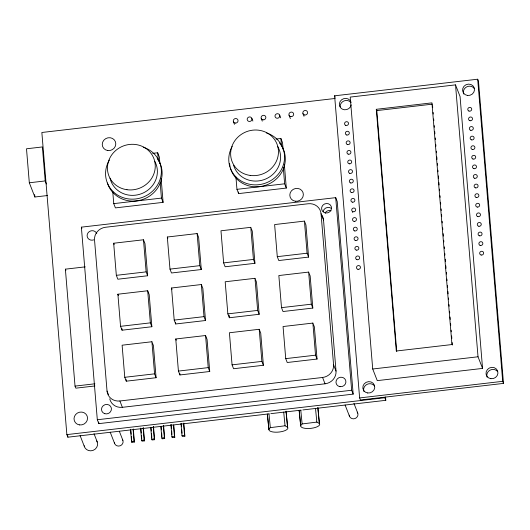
<?xml version="1.0" encoding="UTF-8"?>
<svg xmlns="http://www.w3.org/2000/svg" width="530" height="530" viewBox="0 0 530 530"><rect width="100%" height="100%" fill="white"/><g stroke="black" fill="none" stroke-linecap="round" stroke-linejoin="round"><path stroke-width="0.79" d="M268.809 429.287L270.327 427.637L285.047 425.789L287.651 427.273A9.533 3.26 -5.6 0 1 279.515 431.99A9.533 3.26 -5.6 0 1 268.929 429.625L267.319 413.99M300.603 425.597L302.12 423.947L316.841 422.099L319.444 423.589A9.533 3.26 -5.6 0 1 311.309 428.306A9.533 3.26 -5.6 0 1 300.722 425.941L299.112 410.306M334.615 95.811L477.682 79.209L478.491 81.282L503.5 383.402L360.433 399.998L359.625 397.924L334.615 95.811L335.152 97.189M335.139 98.467L41.857 132.487L66.866 434.607L67.873 437.197L269.147 413.844M455.522 84.873L350.211 97.089L372.716 368.999L377.254 380.633L482.565 368.416L460.06 96.506L455.522 84.873L478.027 356.783L482.565 368.416M376.293 109.312L431.937 102.86L451.944 344.553L396.301 351.012L376.293 109.312L376.803 110.604L396.738 351.476M376.803 110.604L432.44 104.152M152.753 153.349L157.688 152.779L159.351 157.046L159.894 163.637M275.951 139.059L280.887 138.489L282.55 142.755L283.093 149.347M45.209 180.935L42.393 146.949L26.5 148.791L29.316 182.777L45.209 180.935L46.402 183.99M29.316 182.777L34.861 197.001L47.574 195.524M113.751 203.626L161.438 198.094L163.101 202.361L115.414 207.893L113.751 203.626L112.724 191.27M236.95 189.336L284.636 183.804L286.299 188.07L238.613 193.602L236.95 189.336L235.923 176.98M81.368 227.158L335.715 197.65L337.226 201.532L353.172 394.128L98.825 423.636L97.315 419.753L81.368 227.158L81.872 228.45M113.672 243.237L143.478 239.779L144.988 243.654L147.645 275.759L117.839 279.217L116.328 275.335L113.672 243.237L114.175 244.529M167.321 237.016L197.127 233.558L198.637 237.433L201.294 269.531L171.488 272.99L169.978 269.114L167.321 237.016L167.825 238.308M250.776 227.33L220.97 230.788L223.627 262.887L225.144 266.769L254.95 263.311L252.287 231.213L250.776 227.33L253.433 259.435L254.95 263.311M304.425 221.109L274.619 224.568L277.283 256.666L278.793 260.541L308.599 257.09L305.942 224.985L304.425 221.109L307.089 253.207L308.599 257.09M94.903 385.959L75.83 388.172L75.021 386.105L65.382 269.167L85.251 266.862M116.328 275.335L146.134 271.877L147.645 275.759M169.978 269.114L199.784 265.656L201.294 269.531M223.627 262.887L253.433 259.435M277.283 256.666L307.089 253.207M117.892 294.216L147.698 290.765L149.208 294.64L151.865 326.738L122.059 330.197L120.549 326.321L117.892 294.216L118.395 295.515M171.541 287.995L201.347 284.537L202.857 288.419L205.514 320.517L175.708 323.976L174.198 320.094L171.541 287.995L172.045 289.287M254.996 278.316L225.19 281.774L227.847 313.873L229.364 317.748L259.17 314.29L256.507 282.192L254.996 278.316L257.653 310.414L259.17 314.29M308.645 272.089L278.84 275.547L281.503 307.652L283.013 311.527L312.819 308.069L310.163 275.971L308.645 272.089L311.309 304.194L312.819 308.069M120.549 326.321L150.354 322.863L151.865 326.738M174.198 320.094L204.004 316.635L205.514 320.517M227.847 313.873L257.653 310.414M281.503 307.652L311.309 304.194M151.918 341.744L122.112 345.202L124.769 377.3L126.279 381.183L156.085 377.724L153.428 345.62L151.918 341.744L154.575 373.842L156.085 377.724M175.761 338.981L205.567 335.523L207.078 339.399L209.734 371.497L179.928 374.955L178.418 371.079L175.761 338.981L176.265 340.273M259.216 329.296L229.41 332.754L232.067 364.852L233.584 368.734L263.39 365.276L260.733 333.178L259.216 329.296L261.873 361.4L263.39 365.276M312.872 323.075L283.06 326.533L285.723 358.631L287.233 362.507L317.039 359.055L314.383 326.95L312.872 323.075L315.529 355.173L317.039 359.055M124.769 377.3L154.575 373.842M178.418 371.079L208.224 367.621L209.734 371.497M232.067 364.852L261.873 361.4M285.723 358.631L315.529 355.173M75.021 386.105L94.897 383.8M372.716 368.999L478.027 356.783M107.034 391.041A12.057 11.315 -21.3 0 0 119.893 400.985L322.578 377.473A12.057 11.315 -21.3 0 0 333.562 364.759L321.054 213.703A12.057 11.315 -21.3 0 0 308.195 203.752L105.516 227.264A12.057 11.315 -21.3 0 0 94.532 239.977L107.034 391.041L108.405 394.558M109.73 398.838A12.057 11.315 -21.3 0 0 122.364 407.318L325.042 383.806A12.057 11.315 -21.3 0 0 336.027 371.093L323.525 220.036A12.057 11.315 -21.3 0 0 321.458 214.557M97.315 419.753L351.655 390.252L353.172 394.128M359.625 397.924L502.692 381.328L503.5 383.402M66.866 434.607L384.793 397.732L385.8 400.316L302.829 409.942M270.79 413.658L301.186 410.127M131.533 441.503L134.077 441.212L134.395 442.04L131.851 442.331L131.533 441.503L130.519 429.274M141.623 440.337L144.167 440.039L144.491 440.867L141.947 441.165L141.623 440.337L140.616 428.101M151.719 439.165L154.263 438.867L154.588 439.695L152.044 439.993L151.719 439.165L150.772 427.743M161.816 437.992L164.36 437.7L164.678 438.529L162.134 438.82L161.816 437.992L160.868 426.57M171.906 436.819L174.45 436.528L174.774 437.356L172.23 437.647L171.906 436.819L170.898 424.59M182.002 435.653L184.546 435.355L184.871 436.183L182.327 436.481L182.002 435.653L180.988 423.417M352.344 211.967L352.596 212.391M302.948 113.592L304.008 116.308M289.042 115.209L290.367 118.601M321.054 213.703L323.525 220.036M279.641 115.116A2.412 2.266 -21.3 0 1 276.952 118.23A2.412 2.266 -21.3 0 1 275.567 114.559A2.412 2.266 -21.3 0 1 279.641 115.116L280.701 117.826M261.224 118.435L262.277 121.151M251.823 118.342A2.412 2.266 -21.3 0 1 249.133 121.456A2.412 2.266 -21.3 0 1 247.748 117.786A2.412 2.266 -21.3 0 1 251.823 118.342L252.883 121.052M353.934 403.33L357.737 413.089M333.562 364.759L336.027 371.093M345.083 404.96L349.469 416.216M233.405 121.661L234.459 124.378M322.578 377.473L325.042 383.806M119.893 400.985L122.364 407.318M65.382 269.167L65.886 270.459M119.356 431.327L122.867 440.331M110.214 432.202L114.599 443.464M94.022 433.692L97.242 441.947M80.076 435.527L84.462 446.79M317.881 407.49L319.444 423.589M317.841 407.954L319.325 423.245M315.509 408.418L316.841 422.099M300.795 410.266L302.12 423.947M299.231 410.644L300.722 425.941M286.087 411.174L287.651 427.273M286.048 411.638L287.532 426.935M283.716 412.108L285.047 425.789M269.002 413.957L270.327 427.637M267.438 414.334L268.929 429.625M477.682 79.209L502.692 381.328M432.573 105.801L432.712 107.451M433.123 112.4L433.255 114.049M433.666 118.998L433.805 120.648M434.216 125.603L434.348 127.253M434.693 131.374L434.898 133.851M435.236 137.972L435.375 139.622M435.786 144.571L435.918 146.22M436.329 151.169L436.468 152.819M436.806 156.946L437.011 159.424M437.356 163.545L437.488 165.194M437.899 170.143L438.038 171.793M438.376 175.92L438.582 178.391M438.926 182.519L439.132 184.99M439.469 189.117L439.608 190.767M440.019 195.716L440.152 197.365M440.562 202.314L440.702 203.964M441.112 208.913L441.245 210.562M441.589 214.69L441.722 216.339M442.133 221.288L442.272 222.938M442.683 227.887L442.815 229.536M443.159 233.664L443.365 236.135M443.703 240.262L443.842 241.912M444.253 246.861L444.385 248.51M444.796 253.459L444.935 255.109M445.273 259.236L445.478 261.707M445.823 265.835L446.028 268.306M446.366 272.433L446.505 274.083M446.916 279.032L447.048 280.681M447.459 285.63L447.598 287.28M447.936 291.407L448.142 293.878M448.486 298.006L448.618 299.655M449.029 304.604L449.168 306.254M449.579 311.203L449.712 312.852M450.056 316.98L450.261 319.451M450.599 323.578L450.738 325.228M451.149 330.177L451.282 331.826M451.626 335.947L451.832 338.425M452.169 342.546L452.375 345.023M385.529 397.023L385.8 400.316M335.715 197.65L351.655 390.252M284.325 164.174L286.299 188.07M280.887 138.489L281.503 145.902M283.272 167.328L284.636 183.804M238.473 191.953L238.613 193.602M229.159 315.284L229.364 317.748M197.127 233.558L199.784 265.656M201.347 284.537L204.004 316.635M205.567 335.523L208.224 367.621M175.576 322.326L175.708 323.976M179.796 373.312L179.928 374.955M183.791 423.139L184.871 436.183M183.599 423.934L184.546 435.355M161.127 178.464L163.101 202.361M181.247 423.437L181.518 426.696M181.783 429.956L182.055 433.215M157.688 152.779L158.371 161.021M160.146 182.439L161.438 198.094M173.76 425.126L174.774 437.356M173.509 425.106L174.45 436.528M171.15 424.609L171.488 428.684M171.694 431.128L171.958 434.388M163.598 425.484L164.678 438.529M163.346 425.464L164.36 437.7M161.127 426.59L161.392 429.856M161.663 433.116L161.935 436.375M143.478 239.779L146.134 271.877M147.698 290.765L150.354 322.863M153.508 426.657L154.588 439.695M153.249 426.637L154.263 438.867M151.03 427.763L151.302 431.022M151.5 433.467L151.838 437.548M143.411 427.823L144.491 440.867M143.153 427.803L144.167 440.039M140.934 428.936L141.272 433.01M141.477 435.455L141.749 438.714M133.315 428.995L134.395 442.04M133.129 429.79L134.077 441.212M130.91 430.923L131.182 434.183M131.38 436.627L131.851 442.331M121.926 328.554L122.059 330.197M126.147 379.533L126.279 381.183M98.693 421.993L98.825 423.636M67.734 435.547L67.873 437.197M34.655 194.57L34.861 197.001M325.162 213.053A4.419 4.147 -21.3 0 1 331.005 210.841M122.35 439.383A4.419 4.147 -21.3 0 1 120.197 445.776A4.419 4.147 -21.3 0 1 114.361 442.404M277.614 146.379A24.108 22.624 -21.3 0 1 265.749 178.981A24.108 22.624 -21.3 0 1 233.65 165.393M280.867 144.803A28.13 26.394 -21.3 0 1 268.63 184.102A28.13 26.394 -21.3 0 1 230.411 167.964M230.047 166.466A28.13 26.394 -21.3 0 1 229.603 163.419M279.469 142.981A28.13 26.394 -21.3 0 1 280.423 144.18M266.451 132.937A28.13 26.394 -21.3 0 1 282.298 167.725A28.13 26.394 -21.3 0 1 244.41 182.658A28.13 26.394 -21.3 0 1 232.219 146.432M487.149 377.247A6.029 5.658 -21.3 0 1 490.071 370.139A6.029 5.658 -21.3 0 1 497.71 371.682M463.704 94.009A6.029 5.658 -21.3 0 1 466.625 86.907A6.029 5.658 -21.3 0 1 474.264 88.444M363.951 391.537A6.029 5.658 -21.3 0 1 366.873 384.435A6.029 5.658 -21.3 0 1 374.511 385.973M340.18 106.855A6.029 5.658 -21.3 0 1 344.142 100.872A6.029 5.658 -21.3 0 1 351.065 102.734M351.211 104.894A6.029 5.658 -21.3 0 1 342.3 109.134A6.029 5.658 -21.3 0 1 341.532 99.852A6.029 5.658 -21.3 0 1 350.973 101.965M357.22 412.135A4.419 4.147 -21.3 0 1 355.067 418.534A4.419 4.147 -21.3 0 1 349.23 415.156M96.751 440.947A6.83 6.413 -21.3 0 1 93.114 450.367A6.83 6.413 -21.3 0 1 84.171 445.71M93.75 239.852A5.022 4.717 -21.3 0 1 87.39 237.221A5.022 4.717 -21.3 0 1 90.425 231.034A5.022 4.717 -21.3 0 1 96.785 233.664M323.174 211.457A5.022 4.717 -21.3 0 1 331.31 208.376M154.78 161.319A24.108 22.624 -21.3 0 1 141.45 193.715A24.108 22.624 -21.3 0 1 110.074 178.246M157.224 158.47A28.13 26.394 -21.3 0 1 146.167 198.041A28.13 26.394 -21.3 0 1 107.424 182.996M143.252 147.227A28.13 26.394 -21.3 0 1 158.993 182.254A28.13 26.394 -21.3 0 1 120.727 196.736A28.13 26.394 -21.3 0 1 109.425 160.027M107.789 150.547A6.83 6.413 -21.3 0 0 115.407 141.722A6.83 6.413 -21.3 0 0 103.867 140.159A6.83 6.413 -21.3 0 0 107.789 150.547M295.342 201.234A6.83 6.413 -21.3 0 0 302.968 192.41A6.83 6.413 -21.3 0 0 291.427 190.846A6.83 6.413 -21.3 0 0 295.342 201.234M79.54 424.908A6.83 6.413 -21.3 0 0 87.165 416.09A6.83 6.413 -21.3 0 0 75.624 414.52A6.83 6.413 -21.3 0 0 79.54 424.908M250.186 175.43A24.108 22.624 -21.3 0 0 277.097 144.292A24.108 22.624 -21.3 0 0 236.367 138.761A24.108 22.624 -21.3 0 0 250.186 175.43M476.092 197.385A2.007 1.888 -21.3 0 0 478.875 195.325A2.007 1.888 -21.3 0 0 475.708 194.132A2.007 1.888 -21.3 0 0 476.092 197.385M477.325 207.091A2.007 1.888 -21.3 0 0 479.564 204.494A2.007 1.888 -21.3 0 0 476.172 204.037A2.007 1.888 -21.3 0 0 477.325 207.091M481.2 255.036A2.007 1.888 -21.3 0 0 483.565 252.538A2.007 1.888 -21.3 0 0 480.2 251.929A2.007 1.888 -21.3 0 0 481.2 255.036M472.561 149.533A2.007 1.888 -21.3 0 0 474.8 146.942A2.007 1.888 -21.3 0 0 471.408 146.479A2.007 1.888 -21.3 0 0 472.561 149.533M470.011 120.727A2.007 1.888 -21.3 0 0 472.468 118.322A2.007 1.888 -21.3 0 0 469.143 117.58A2.007 1.888 -21.3 0 0 470.011 120.727M473.906 168.672A2.007 1.888 -21.3 0 0 476.457 166.354A2.007 1.888 -21.3 0 0 473.171 165.486A2.007 1.888 -21.3 0 0 473.906 168.672M468.937 111.055A2.007 1.888 -21.3 0 0 471.726 109.001A2.007 1.888 -21.3 0 0 468.573 107.795A2.007 1.888 -21.3 0 0 468.937 111.055M477.855 216.631A2.007 1.888 -21.3 0 0 480.432 214.332A2.007 1.888 -21.3 0 0 477.152 213.438A2.007 1.888 -21.3 0 0 477.855 216.631M478.915 226.277A2.007 1.888 -21.3 0 0 481.154 223.673A2.007 1.888 -21.3 0 0 477.755 223.223A2.007 1.888 -21.3 0 0 478.915 226.277M470.839 130.327A2.007 1.888 -21.3 0 0 473.257 127.876A2.007 1.888 -21.3 0 0 469.911 127.193A2.007 1.888 -21.3 0 0 470.839 130.327M479.491 235.823A2.007 1.888 -21.3 0 0 482.008 233.472A2.007 1.888 -21.3 0 0 478.703 232.65A2.007 1.888 -21.3 0 0 479.491 235.823M475.576 187.878A2.007 1.888 -21.3 0 0 478.027 185.46A2.007 1.888 -21.3 0 0 474.694 184.731A2.007 1.888 -21.3 0 0 475.576 187.878M471.375 139.847A2.007 1.888 -21.3 0 0 474.105 137.72A2.007 1.888 -21.3 0 0 470.912 136.607A2.007 1.888 -21.3 0 0 471.375 139.847M472.945 159.026A2.007 1.888 -21.3 0 0 475.695 156.926A2.007 1.888 -21.3 0 0 472.508 155.78A2.007 1.888 -21.3 0 0 472.945 159.026M474.708 178.265A2.007 1.888 -21.3 0 0 477.252 175.934A2.007 1.888 -21.3 0 0 473.952 175.085A2.007 1.888 -21.3 0 0 474.708 178.265M480.074 245.35A2.007 1.888 -21.3 0 0 482.843 243.277A2.007 1.888 -21.3 0 0 479.67 242.097A2.007 1.888 -21.3 0 0 480.074 245.35M350.708 182.963A2.007 1.888 -21.3 0 0 353.258 180.644A2.007 1.888 -21.3 0 0 349.972 179.776A2.007 1.888 -21.3 0 0 350.708 182.963M354.126 221.381A2.007 1.888 -21.3 0 0 356.365 218.784A2.007 1.888 -21.3 0 0 352.973 218.327A2.007 1.888 -21.3 0 0 354.126 221.381M352.894 211.675A2.007 1.888 -21.3 0 0 355.676 209.615A2.007 1.888 -21.3 0 0 352.516 208.423A2.007 1.888 -21.3 0 0 352.894 211.675M345.739 125.345A2.007 1.888 -21.3 0 0 348.528 123.291A2.007 1.888 -21.3 0 0 345.375 122.085A2.007 1.888 -21.3 0 0 345.739 125.345M349.363 163.83A2.007 1.888 -21.3 0 0 351.602 161.233A2.007 1.888 -21.3 0 0 348.21 160.769A2.007 1.888 -21.3 0 0 349.363 163.83M355.723 240.567A2.007 1.888 -21.3 0 0 357.955 237.963A2.007 1.888 -21.3 0 0 354.557 237.513A2.007 1.888 -21.3 0 0 355.723 240.567M346.812 135.018A2.007 1.888 -21.3 0 0 349.27 132.613A2.007 1.888 -21.3 0 0 345.944 131.871A2.007 1.888 -21.3 0 0 346.812 135.018M354.663 230.921A2.007 1.888 -21.3 0 0 357.233 228.622A2.007 1.888 -21.3 0 0 353.954 227.728A2.007 1.888 -21.3 0 0 354.663 230.921M358.002 269.326A2.007 1.888 -21.3 0 0 360.367 266.828A2.007 1.888 -21.3 0 0 357.008 266.219A2.007 1.888 -21.3 0 0 358.002 269.326M347.64 144.617A2.007 1.888 -21.3 0 0 350.058 142.166A2.007 1.888 -21.3 0 0 346.713 141.49A2.007 1.888 -21.3 0 0 347.64 144.617M356.292 250.12A2.007 1.888 -21.3 0 0 358.81 247.762A2.007 1.888 -21.3 0 0 355.504 246.947A2.007 1.888 -21.3 0 0 356.292 250.12M352.377 202.169A2.007 1.888 -21.3 0 0 354.828 199.75A2.007 1.888 -21.3 0 0 351.496 199.022A2.007 1.888 -21.3 0 0 352.377 202.169M348.177 154.144A2.007 1.888 -21.3 0 0 350.906 152.017A2.007 1.888 -21.3 0 0 347.713 150.898A2.007 1.888 -21.3 0 0 348.177 154.144M349.747 173.323A2.007 1.888 -21.3 0 0 352.496 171.216A2.007 1.888 -21.3 0 0 349.31 170.07A2.007 1.888 -21.3 0 0 349.747 173.323M351.509 192.556A2.007 1.888 -21.3 0 0 354.053 190.224A2.007 1.888 -21.3 0 0 350.754 189.376A2.007 1.888 -21.3 0 0 351.509 192.556M356.875 259.647A2.007 1.888 -21.3 0 0 359.645 257.567A2.007 1.888 -21.3 0 0 356.478 256.387A2.007 1.888 -21.3 0 0 356.875 259.647M490.886 378.692A6.029 5.658 -21.3 0 0 497.61 370.907A6.029 5.658 -21.3 0 0 487.428 369.523A6.029 5.658 -21.3 0 0 490.886 378.692M467.44 95.453A6.029 5.658 -21.3 0 0 474.164 87.669A6.029 5.658 -21.3 0 0 463.982 86.291A6.029 5.658 -21.3 0 0 467.44 95.453M367.688 392.982A6.029 5.658 -21.3 0 0 374.418 385.197A6.029 5.658 -21.3 0 0 364.229 383.819A6.029 5.658 -21.3 0 0 367.688 392.982M104.801 413.705A5.022 4.717 -21.3 0 0 111.366 408.1A5.022 4.717 -21.3 0 0 103.237 405.675A5.022 4.717 -21.3 0 0 104.801 413.705M325.652 212.954A5.022 4.717 -21.3 0 0 331.257 206.468A5.022 4.717 -21.3 0 0 322.77 205.315A5.022 4.717 -21.3 0 0 325.652 212.954M340.035 386.675A5.022 4.717 -21.3 0 0 345.639 380.182A5.022 4.717 -21.3 0 0 337.153 379.036A5.022 4.717 -21.3 0 0 340.035 386.675M235.221 123.066A2.412 2.266 -21.3 0 0 237.91 119.952A2.412 2.266 -21.3 0 0 233.836 119.402A2.412 2.266 -21.3 0 0 235.221 123.066M304.77 115.003A2.412 2.266 -21.3 0 0 307.46 111.89A2.412 2.266 -21.3 0 0 303.385 111.333A2.412 2.266 -21.3 0 0 304.77 115.003M290.857 116.613A2.412 2.266 -21.3 0 0 293.547 113.499A2.412 2.266 -21.3 0 0 289.479 112.95A2.412 2.266 -21.3 0 0 290.857 116.613M263.039 119.84A2.412 2.266 -21.3 0 0 265.729 116.726A2.412 2.266 -21.3 0 0 261.661 116.176A2.412 2.266 -21.3 0 0 263.039 119.84M126.995 189.72A24.108 22.624 -21.3 0 0 153.899 158.583A24.108 22.624 -21.3 0 0 113.168 153.051A24.108 22.624 -21.3 0 0 126.995 189.72"/></g></svg>
